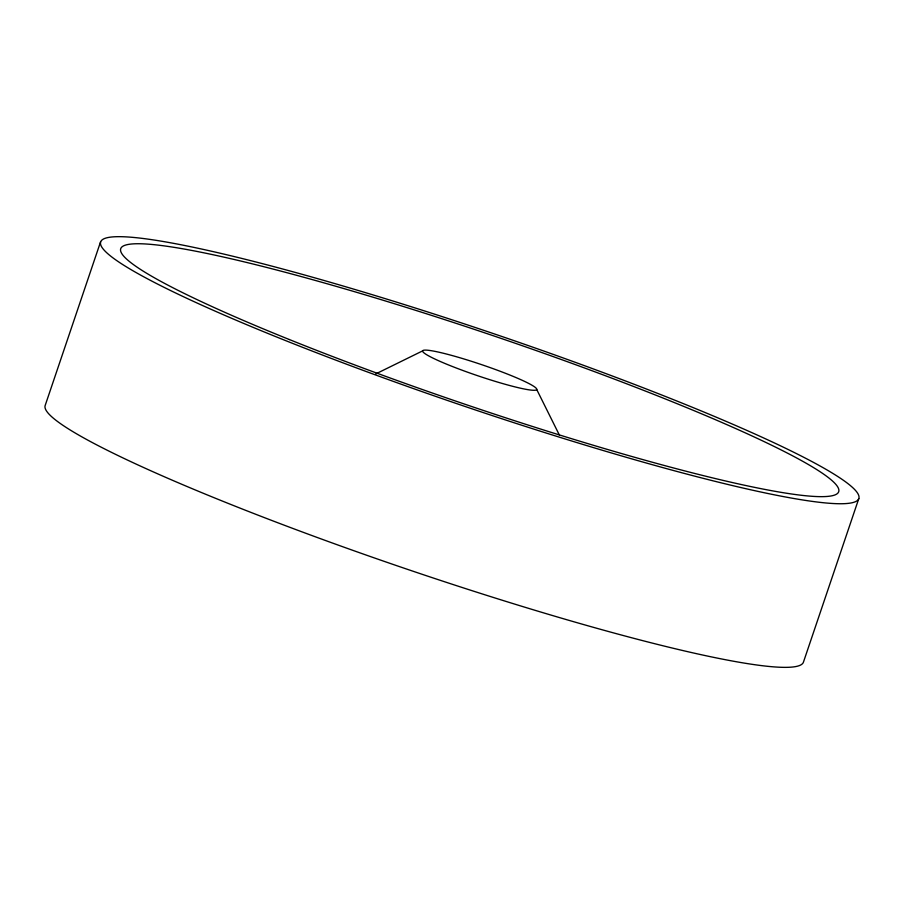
<?xml version="1.0" encoding="UTF-8"?>
<svg xmlns="http://www.w3.org/2000/svg" width="904" height="904" viewBox="0 0 904 904"><rect width="100%" height="100%" fill="white"/><g stroke="black" fill="none" stroke-linecap="round" stroke-linejoin="round"><path stroke-width="1.36" d="M100.581 241.797L45.2 405.41A400.257 39.064 18.7 0 0 411.128 570.582A400.257 39.064 18.7 0 0 803.419 662.203L858.8 498.59A400.257 39.064 18.7 0 0 301.552 274.149A400.257 39.064 18.7 0 0 278.714 337.836A400.257 39.064 18.7 0 0 858.8 498.59M375.928 373.827L422.654 350.876M536.727 389.511A60.218 5.876 18.7 0 1 449.457 365.329A60.218 5.876 18.7 0 1 452.893 355.747A60.218 5.876 18.7 0 1 536.727 389.511L559.282 434.88M289.393 339.554A379.013 36.985 18.7 0 0 838.675 491.765A379.013 36.985 18.7 0 0 311.01 279.246A379.013 36.985 18.7 0 0 289.393 339.554"/></g></svg>
